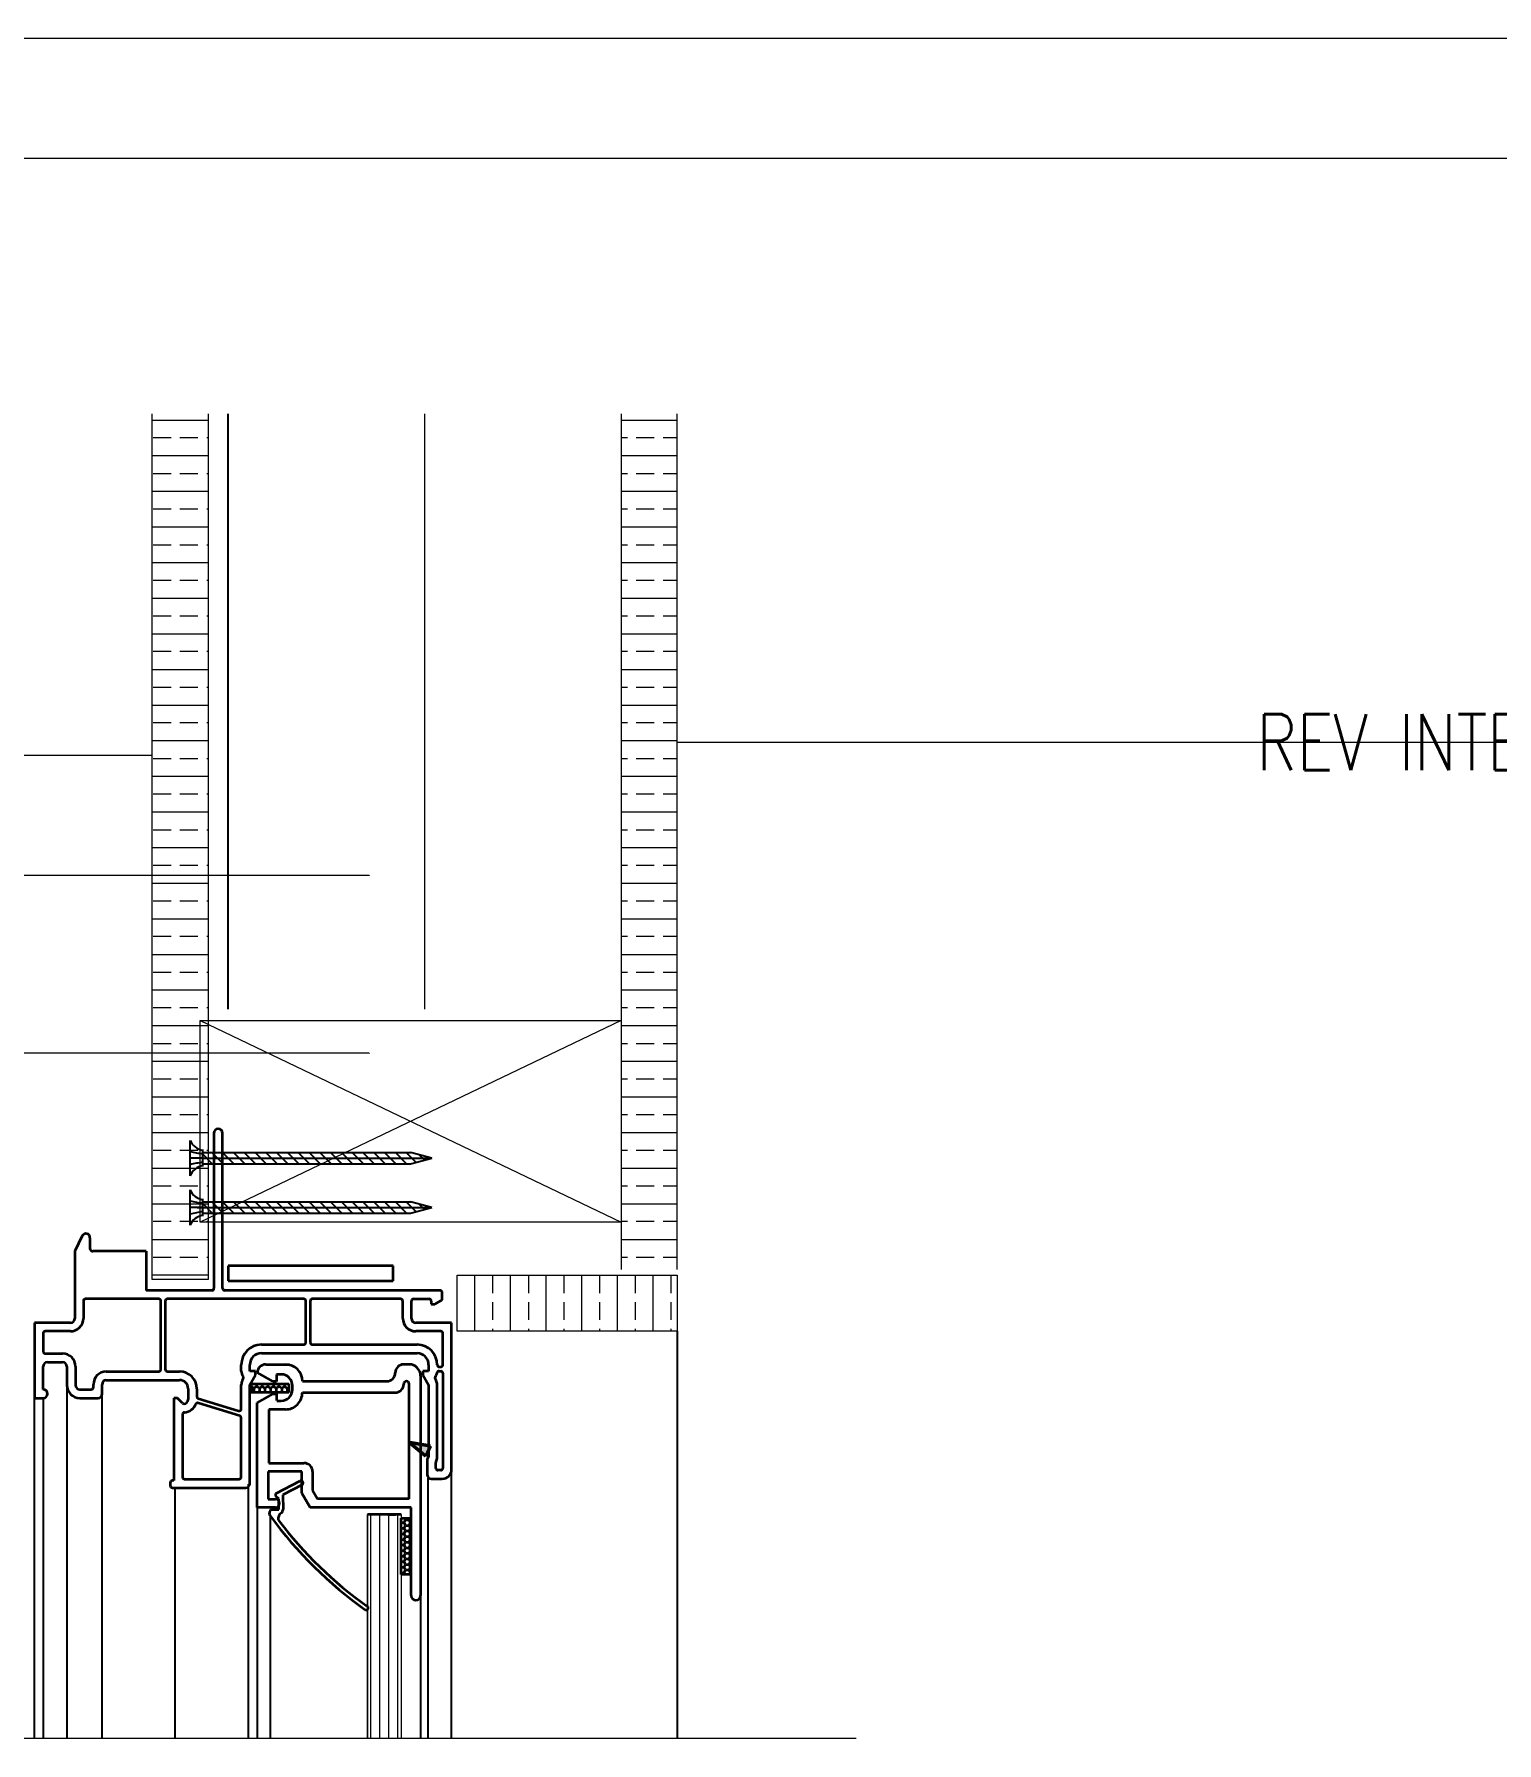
# Model space of a CAD drawing. Header units: metres. Extents: x -2 to 690, y -116 to 73.
# Drawn here: x 151.9503 to 152.2109, y 29.0961 to 29.4007 of the extents above; entities that cross this region are included whole.
import ezdxf

# ---------------------------------------------------------------- set-up
doc = ezdxf.new("R2010")
doc.units = ezdxf.units.M
doc.header["$LTSCALE"] = 5
doc.header["$MEASUREMENT"] = 0
doc.layers.get('0').update_dxf_attribs({"color": 30})
for name, color, linetype, lineweight in [('A-ANNO-SYMB', 3, 'Continuous', 18), ('A-ANNO-TEXT', 3, 'Continuous', 18), ('A-DETL-PATT', 8, 'Continuous', 18), ('A-ELEV-IDEN', 3, 'Continuous', 18), ('A-ELEV-MBE1', 7, 'Continuous', 35), ('A-ELEV-MBE2', 4, 'Continuous', 25), ('A-WALL-PATT', 8, 'Continuous', 18), ('A-WALL-STUD', 3, 'Continuous', 18)]:
    doc.layers.add(name, color=color, linetype=linetype, lineweight=lineweight)
doc.styles.add('E-ROMANS', font='romans.shx', dxfattribs={"width": 0.8})
doc.dimstyles.new('E-0100_TICK_12', dxfattribs={"dimscale": 0.001, "dimtxt": 120, "dimasz": 120, "dimexe": 60, "dimexo": 40, "dimgap": 60, "dimtad": 0, "dimzin": 0, "dimdsep": 46, "dimtxsty": 'E-ROMANS', "dimblk": 'OBLIQUE', "dimcen": 60, "dimclrd": 256, "dimclre": 256, "dimclrt": 256, "dimadec": 0, "dimazin": 0, "dimtfac": 1, "dimtmove": 1, "dimatfit": 3, "dimldrblk": 'OPEN90', "dimfxl": 1, "dimtfill": 1, "dimtolj": 1, "dimtzin": 0, "dimlwd": -1, "dimarcsym": 0})

# ---------------------------------------------------------------- blocks, each defined once
blk = doc.blocks.new('_Oblique')
at = {"color": 0, "linetype": 'ByBlock', "lineweight": -2}
blk.add_line((-0.5, -0.5), (0.5, 0.5), dxfattribs=at)

msp = doc.modelspace()

# ---------------------------------------------------------------- hatches: boundary and pattern name
at = {"layer": 'A-DETL-PATT'}
h = msp.add_hatch(dxfattribs=at)
h.set_pattern_fill('BRASS', color=256, scale=0.001, style=0)
h.set_pattern_definition([(0, (-418.937917532764, 52.68084015339954), (0, -0.00635), []), (0, (-418.937917532764, 52.67766515339954), (0, -0.00635), [0.003175, -0.0015875])])
h.paths.add_polyline_path([(151.9813225219597, 29.17868404982107), (151.9713225219598, 29.17868404982106), (151.9713225219597, 29.33301017191908), (151.9813225219597, 29.33301017191908)])
h = msp.add_hatch(dxfattribs=at)
h.set_pattern_fill('BRASS', color=256, scale=0.001, style=0)
h.set_pattern_definition([(0, (-418.942332749793, 52.68084015339954), (0, -0.00635), []), (0, (-418.942332749793, 52.67766515339954), (0, -0.00635), [0.003175, -0.0015875])])
h.paths.add_polyline_path([(152.0649116973536, 29.1804716976401), (152.0549116973536, 29.1804716976401), (152.0549116973536, 29.33301017191908), (152.0649116973537, 29.33301017191908)])
h = msp.add_hatch(dxfattribs=at)
h.set_pattern_fill('BRASS', color=256, scale=0.001, angle=90, style=0)
h.set_pattern_definition([(270, (1.279851304013619, 58.80217374183017), (-0.00635, -3.888253587292846e-19), []), (270, (1.276676304013619, 58.80217374183017), (-0.00635, -3.888253587292846e-19), [0.003175, -0.0015875])])
h.paths.add_polyline_path([(152.0256961535204, 29.1794716976401), (152.0256961535204, 29.1694716976401), (152.0649116973536, 29.1694716976401), (152.0649116973536, 29.1794716976401)])

# ---------------------------------------------------------------- linework, layer by layer
at = {"layer": 'A-ANNO-SYMB'}
for p, q in [((151.9813225219597, 29.17868404982106), (151.9713225219597, 29.17868404982106)), ((152.0097201179787, 29.13676878382728), (152.0097201179787, 29.09685932371838)), ((152.0097201179787, 29.09685932371838), (152.0097201179787, 29.13676878382728)), ((152.0097201179787, 29.13676878382728), (152.0157399054051, 29.13676878382728)), ((152.0103345779252, 29.09685932371838), (152.0103345779252, 29.13676878382728)), ((152.0119273133359, 29.09685932371838), (152.0119273133359, 29.13676878382728)), ((152.0135200487757, 29.09685932371838), (152.0135200487757, 29.13676878382728)), ((152.0151127841864, 29.09685932371838), (152.0151127841864, 29.13676878382728)), ((152.0157399054051, 29.13676878382728), (152.0157399054051, 29.09685932371838)), ((152.0157399054051, 29.13676878382728), (152.0157399054051, 29.09685932371838))]:
    msp.add_line(p, q, dxfattribs=at)
for points in [[(151.9713225219597, 29.17868404982106), (151.9713225219597, 29.33301017191908)], [(151.9813225219597, 29.33301017191908), (151.9813225219597, 29.17868404982106)], [(152.0549116973536, 29.33301017191908), (152.0549116973536, 29.1804716976401)], [(152.0649116973536, 29.1804716976401), (152.0649116973536, 29.33301017191908)]]:
    msp.add_lwpolyline(points, dxfattribs=at)
msp.add_lwpolyline([(152.0256961535204, 29.1794716976401), (152.0649116973536, 29.1794716976401), (152.0649116973536, 29.1694716976401), (152.0256961535204, 29.1694716976401)], close=True, dxfattribs=at)
at = {"layer": 'A-ELEV-IDEN'}
msp.add_line((152.0967859278941, 29.09685932371838), (151.9280879328186, 29.09685932371838), dxfattribs=at)
at = {"layer": 'A-ELEV-MBE1'}
for p, q in [((151.9823612922819, 29.20475472450824), (151.9823612922819, 29.17712834982274)), ((151.983896090901, 29.17712834982274), (151.983896090901, 29.20475472450824)), ((151.9588757005555, 29.18644886976933), (151.9575487150186, 29.1837096437175)), ((151.9602649063318, 29.18613010477605), (151.9602649063318, 29.18420249676389)), ((151.9575487150186, 29.18370964371754), (151.9575487150186, 29.17407297011572)), ((151.9702837516375, 29.1837096333198), (151.9607577697759, 29.1837096333198)), ((151.9849116973537, 29.18109591286964), (151.9849116973537, 29.17847466279534)), ((152.0143061946337, 29.18109591286964), (151.9849116973537, 29.18109591286964)), ((152.0143061946337, 29.17847466279534), (152.0143061946337, 29.18109591286964)), ((151.9819775926489, 29.17674465017524), (151.9702837516375, 29.17674465017524)), ((152.0226497553712, 29.17674465017524), (151.9842797905339, 29.17674465017524)), ((151.9849116973537, 29.17847466279534), (152.0143061946337, 29.17847466279534)), ((151.9575487150186, 29.17482615193046), (151.9575487150186, 29.17175655474319)), ((151.9590835136086, 29.17482615193046), (151.9590835136086, 29.17175655474319)), ((151.9725130013148, 29.17520985157796), (151.9594672132707, 29.17520985157796)), ((151.9728967009769, 29.16267566306385), (151.9728967009769, 29.17482615193046)), ((151.9736641002719, 29.17482615193046), (151.9736641002719, 29.16267566306385)), ((151.998348777638, 29.17520985157796), (151.9740477999048, 29.17520985157796)), ((151.9987324773001, 29.167459118681), (151.9987324773001, 29.17482615193046)), ((151.9994998765951, 29.17482615193046), (151.9994998765951, 29.167459118681)), ((152.0156152618192, 29.17520985157796), (151.999883576228, 29.17520985157796)), ((152.0159989614812, 29.17175655474319), (152.0159989614812, 29.17482615193046)), ((152.0175337600712, 29.17175655474319), (152.0175337600712, 29.17482615193046)), ((152.0179174597333, 29.17520985157796), (152.0206800971837, 29.17520985157796)), ((152.0210637968457, 29.17482615193046), (152.0210637968457, 29.17431455240046)), ((152.0210637968457, 29.17431455240046), (152.0217032962437, 29.17431455240046)), ((152.0217032962437, 29.17431455240046), (152.0230334550333, 29.1750825199332)), ((152.0230334550333, 29.1750825199332), (152.0230334550333, 29.17636095052774)), ((151.9503863215986, 29.17098915544819), (151.9503863215986, 29.1575596677493)), ((151.9567813157236, 29.17098915544819), (151.9503863215986, 29.17098915544819)), ((152.0246961535204, 29.17098915544819), (152.0183011593662, 29.17098915544819)), ((152.0246961535204, 29.14482083942028), (152.0246961535204, 29.17098915544819)), ((151.9519211201886, 29.16907065720341), (151.9519211201886, 29.16587316013363)), ((151.9567813157236, 29.16945435685091), (151.9523048198216, 29.16945435685091)), ((152.0227776552683, 29.16945435685091), (152.0183011593662, 29.16945435685091)), ((152.0231613549012, 29.16349422231622), (152.0231613549012, 29.16907065720341)), ((151.9523048198216, 29.16548946048613), (151.9553744170307, 29.16548946048613)), ((151.990802684556, 29.1670754190335), (151.998348777638, 29.1670754190335)), ((151.990802684556, 29.16554062043622), (152.0185569591312, 29.16554062043622)), ((151.999883576228, 29.1670754190335), (152.0185569591312, 29.1670754190335)), ((151.9519211201886, 29.15909446634658), (151.9519211201886, 29.16318726259385)), ((151.9526885194836, 29.16395466188886), (151.9553744170307, 29.16395466188886)), ((151.9561418163257, 29.16318726259385), (151.9561418163257, 29.15986186564158)), ((151.9576766149157, 29.16318726259385), (151.9576766149157, 29.15986186564158)), ((151.9631763098778, 29.16229196341635), (151.9725130013148, 29.16229196341635)), ((151.9740477999048, 29.16229196341635), (151.9762220979219, 29.16229196341635)), ((151.987221487846, 29.16234312336644), (151.987221487846, 29.16349422231622)), ((151.988756286436, 29.16234312336644), (151.988756286436, 29.16349422231622)), ((151.989779485496, 29.16234312336644), (151.988756286436, 29.16234312336644)), ((151.988756286436, 29.1599313911928), (151.989779485496, 29.16170362395394)), ((151.989779485496, 29.16170362395394), (151.989779485496, 29.16234312336644)), ((151.9928809785533, 29.16049684590587), (151.9900802957027, 29.16211382090012)), ((151.9916067902131, 29.16355489791647), (151.9958151131477, 29.16355489791647)), ((151.9921164655434, 29.16355489791647), (151.9950987584207, 29.16355489791647)), ((151.9935180727234, 29.16177103423877), (151.9935180727234, 29.16049684590587)), ((151.9943181926692, 29.16177103423877), (151.9935180727234, 29.16177103423877)), ((152.017134702085, 29.16355489791647), (152.0161635097365, 29.16355489791647)), ((152.0191734034351, 29.16151619657365), (152.0191734034351, 29.12234493814947)), ((152.0195801581912, 29.16234312336644), (152.0195801581912, 29.16170362395394)), ((152.0206033572512, 29.16234312336644), (152.0195801581912, 29.16234312336644)), ((152.0195801581912, 29.16170362395394), (152.0206033572512, 29.1599313911928)), ((152.0206033572512, 29.16349422231622), (152.0206033572512, 29.16234312336644)), ((152.0224830939742, 29.16234312336644), (152.0227776552683, 29.16234312336644)), ((152.0225218555033, 29.16311052266144), (152.0227776552683, 29.16311052266144)), ((152.0231613549012, 29.16195942371894), (152.0231613549012, 29.14507663918528)), ((151.9584440142107, 29.15909446634658), (151.9604904123307, 29.15909446634658)), ((151.9608741119928, 29.15947816599408), (151.9608741119928, 29.15998976552408)), ((151.9624089105828, 29.1583270670443), (151.9624089105828, 29.15998976552408)), ((151.9631763098778, 29.16075716481908), (151.9762220979219, 29.16075716481908)), ((151.9777568965119, 29.15922236622908), (151.9777568965119, 29.1573038679843)), ((151.9792916951019, 29.15922236622908), (151.9792916951019, 29.15783923229072)), ((151.987221487846, 29.15564946886196), (151.987221487846, 29.1599313911928)), ((151.9874271118506, 29.1606987904878), (151.987580806036, 29.16096499661115)), ((151.988756286436, 29.14233958169541), (151.988756286436, 29.1599313911928)), ((151.9889660420494, 29.15958269482406), (151.9894626077921, 29.15929600244897)), ((151.9889662381219, 29.16006946624009), (151.9889662381219, 29.15856604283806)), ((151.9889662381219, 29.16006946624009), (151.9956925913475, 29.16006946624009)), ((151.9956925913475, 29.15856604283806), (151.9889662381219, 29.15856604283806)), ((151.9891918038674, 29.15856604283806), (151.9894628401862, 29.1587225257307)), ((151.9894626078503, 29.15872261780067), (151.9897338036289, 29.15856604283806)), ((151.9894628037482, 29.15929615771791), (151.9894628037482, 29.15872277296046)), ((151.9894628402444, 29.159295910379), (151.989959405987, 29.15958260275409)), ((151.9899591735056, 29.15958269472219), (151.9904557392483, 29.15929600234711)), ((151.9899593694035, 29.16006946624009), (151.9899593694035, 29.15958285009299)), ((151.9900777642224, 29.15671329246732), (151.9928809785533, 29.15833172902683)), ((151.990184935149, 29.15856604283806), (151.9904559716424, 29.15872252583256)), ((151.9904557393065, 29.1587226176988), (151.9907269349396, 29.15856604283806)), ((151.9904559350298, 29.15929615771791), (151.9904559350298, 29.15872277296046)), ((151.9904559717006, 29.15929591048087), (151.9909525374723, 29.15958260285595)), ((151.9909523049618, 29.15958269462033), (151.9914488707336, 29.15929600224525)), ((151.9909525006851, 29.16006946624009), (151.9909525006851, 29.15958285009299)), ((151.9911780664306, 29.15856604283806), (151.9914491030986, 29.15872252593443)), ((151.9914488707918, 29.15872261759694), (151.9917200662212, 29.15856604283806)), ((151.9914490663113, 29.15929615771791), (151.9914490663113, 29.15872277296046)), ((151.9914491031568, 29.15929591058273), (151.9919456689285, 29.15958260295782)), ((151.991945436418, 29.15958269451847), (151.9924420021898, 29.15929600214338)), ((151.9919456319667, 29.16006946624009), (151.9919456319667, 29.15958285009299)), ((151.9921711977122, 29.15856604283806), (151.9924422345839, 29.15872252603629)), ((151.992442002248, 29.15872261749508), (151.9927131975028, 29.15856604283806)), ((151.992442197622, 29.15929615771791), (151.992442197622, 29.15872277296046)), ((151.9924422346421, 29.15929591068459), (151.9929388003847, 29.15958260306695)), ((151.9935180727234, 29.16049684590587), (151.9928809785533, 29.16049684590587)), ((151.9928809785533, 29.15833172902683), (151.9935180727234, 29.15833172902683)), ((151.9929385679033, 29.1595826944166), (151.993435133646, 29.15929600204152)), ((151.9929387632482, 29.16006946624009), (151.9929387632482, 29.15958285009299)), ((151.9931643290228, 29.15856604283806), (151.9934353660401, 29.15872252613815)), ((151.9934351337042, 29.15872261738594), (151.9937063287843, 29.15856604283806)), ((151.9934353289036, 29.15929615771791), (151.9934353289036, 29.15872277296046)), ((151.9934353660983, 29.15929591079373), (151.9939319318409, 29.15958260316882)), ((151.9935180727234, 29.15833172902683), (151.9935180727234, 29.15710770558406)), ((151.9939316993595, 29.15958269431474), (151.9944282651022, 29.15929600193238)), ((151.9939318945298, 29.16006946624009), (151.9939318945298, 29.15958285009299)), ((151.9941574603044, 29.15856604283806), (151.9944284974963, 29.15872252624729)), ((151.9944282651895, 29.15872261728407), (151.9946994600659, 29.15856604283806)), ((151.9944284601852, 29.15929615771791), (151.9944284601852, 29.15872277296046)), ((151.9944284975545, 29.1592959108956), (151.9949250633262, 29.15958260327068)), ((151.9949248308157, 29.1595826942056), (151.9954213965875, 29.15929600183052)), ((151.9949250258114, 29.16006946624009), (151.9949250258114, 29.15958285009299)), ((151.995150591586, 29.15856604283806), (151.9954216289525, 29.15872252634916)), ((151.9954213966457, 29.15872261718221), (151.9956925913475, 29.15856604283806)), ((151.9954215914667, 29.15929615771791), (151.9954215914667, 29.15872277296046)), ((151.9954216290107, 29.15929591099746), (151.995696463583, 29.15945458680551)), ((151.9956925913475, 29.16006946624009), (151.9956925913475, 29.15856604283806)), ((151.9963247884779, 29.15906413649543), (151.9963247884779, 29.15976443843727)), ((151.9981086521484, 29.1605450042033), (152.0131536160088, 29.1605450042033)), ((151.9981086521484, 29.15853840839452), (152.0146585628581, 29.15853840839452)), ((152.0161635097365, 29.16005940801449), (152.0161635097365, 29.16004335525111)), ((152.017134702085, 29.13957607800592), (152.017134702085, 29.16005940801449)), ((152.0206033572512, 29.1599313911928), (152.0206033572512, 29.14697319328014)), ((152.0219325318367, 29.1606987904878), (152.0217788376512, 29.16096499661115)), ((152.0221381558412, 29.14699513743006), (152.0221381558412, 29.1599313911928)), ((151.9503863215986, 29.1575596677493), (151.9519211201886, 29.1575596677493)), ((151.9584440142107, 29.1575596677493), (151.9616415112878, 29.1575596677493)), ((151.9751988988619, 29.1575596677493), (151.9751988988619, 29.14285118122541)), ((151.9758383982598, 29.1575596677493), (151.9751988988619, 29.1575596677493)), ((151.9767492143046, 29.1566488517118), (151.9758383982598, 29.1575596677493)), ((151.9795632118375, 29.1574722984941), (151.9867256052866, 29.15528253506534)), ((151.9869499711103, 29.15441147642457), (151.9795906995032, 29.15666143155875)), ((151.9900777642224, 29.13807113114934), (151.9900777642224, 29.15671329246732)), ((151.9950987584207, 29.15552851468135), (151.9921164655434, 29.15552851468135)), ((151.9921164655434, 29.15552851468135), (151.9921164655434, 29.14597109884824)), ((151.9935682376281, 29.15705754068665), (151.9943181926692, 29.15705754068665)), ((151.9767336974519, 29.15462101741184), (151.9767336974519, 29.14349068063791)), ((151.987221487846, 29.14349068063791), (151.987221487846, 29.15404454262796)), ((152.0203475574862, 29.14661143778256), (152.0203475574862, 29.14392554024278)), ((151.9771173970848, 29.14310698099041), (151.9868377881839, 29.14310698099041)), ((151.998008834159, 29.14444207284294), (151.9919890467326, 29.14444207284294)), ((151.9919890467326, 29.14444207284294), (151.9919890467326, 29.13949773183311)), ((151.9921164655434, 29.14597109884824), (151.9983910906494, 29.14597109884824)), ((151.998008834159, 29.14061950782969), (151.998008834159, 29.14444207284294)), ((151.9999201166692, 29.14444207284294), (151.9999201166692, 29.14113163443006)), ((152.0211149567812, 29.1431581409405), (152.0230334550333, 29.1431581409405)), ((152.0218823560762, 29.14507663918528), (152.0218823560762, 29.1460380223424)), ((152.0227776552683, 29.14469293953778), (152.0222660557383, 29.14469293953778)), ((151.9745593994348, 29.14246748157791), (151.9745593994348, 29.14195588204791)), ((151.9751988988619, 29.14285118122541), (151.9749430990969, 29.14285118122541)), ((151.9749430990969, 29.14157218239314), (151.987988887141, 29.14157218239314)), ((151.9933640869176, 29.14050852878325), (151.9976998696411, 29.14276633672751)), ((151.9933789454126, 29.14004379904407), (151.9933640869176, 29.14050852878325)), ((151.9938909995444, 29.13958754108069), (151.9933789454126, 29.14004379904407)), ((151.998052973785, 29.14208825296999), (151.9946517301914, 29.14031709529707)), ((151.9946517301914, 29.14031709529707), (151.9946654380956, 29.1376802587464)), ((151.9994801400944, 29.13807113114934), (151.998008834159, 29.14061950782969)), ((151.9999201166692, 29.14113163443006), (152.0008182175706, 29.13957607800592)), ((151.9933296275167, 29.13807113114934), (151.9900777642224, 29.13807113114934)), ((151.9919890467326, 29.13949773183311), (151.9933296275167, 29.13949773183311)), ((151.9925805153225, 29.13766860768999), (151.9939194750814, 29.13767556842402)), ((151.9939009354175, 29.1376762843928), (151.9938909995444, 29.13958754108069)), ((152.0175169586045, 29.13807113114934), (151.9994801400944, 29.13807113114934)), ((152.017134702085, 29.13957607800592), (152.0008182175706, 29.13957607800592)), ((152.0175169586045, 29.12234493814947), (152.0175169586045, 29.13807113114934)), ((152.0157399054051, 29.13676878382728), (152.0097201179787, 29.13676878382728)), ((152.013357072884, 29.13676878382728), (152.0147019211335, 29.13676878382728)), ((152.0157399054051, 29.13611276796189), (152.0172433288144, 29.13611276796189)), ((152.0157399054051, 29.12607978891799), (152.0157399054051, 29.13611276796189)), ((152.0157399054051, 29.13534520242581), (152.0162265215667, 29.13534520242581)), ((152.0157399054051, 29.13435207114424), (152.0162265215667, 29.13435207114424)), ((152.0162266774468, 29.13534500742287), (152.0165133698219, 29.13584157318735)), ((152.0162266773304, 29.1343518759594), (152.0165133697055, 29.13484844172388)), ((152.0165134607714, 29.13484867416162), (152.0162267683963, 29.1353452399261)), ((152.0165134608587, 29.13385554269815), (152.0162267684836, 29.13435210845535)), ((152.016513460655, 29.13584180562509), (152.0163547848542, 29.13611664019016)), ((152.0165132139418, 29.13584176807388), (152.017086598692, 29.13584176807388)), ((152.0165132139418, 29.13484863678503), (152.017086598692, 29.13484863678503)), ((152.0170867544557, 29.13584157324556), (152.0172433288144, 29.13611276796189)), ((152.0170867543684, 29.13484844178209), (152.0172433288144, 29.13511963667304)), ((152.0170867542519, 29.13385531031861), (152.0172433288144, 29.13412650538419)), ((152.0172433288144, 29.13557076818586), (152.0170868453178, 29.13584180556689)), ((152.0172433288144, 29.13457763689701), (152.0170868454051, 29.13484867410341)), ((152.0172433288144, 29.13611276796189), (152.0172433288144, 29.12607978891799)), ((152.0157399054051, 29.13335893985539), (152.0162265215667, 29.13335893985539)), ((152.0157399054051, 29.13236580857381), (152.0162265215667, 29.13236580857381)), ((152.0157399054051, 29.13137267728496), (152.0162265215667, 29.13137267728496)), ((152.0162266772431, 29.13335874449593), (152.0165133696182, 29.13385531025313)), ((152.0162266771267, 29.13236561303245), (152.0165133695018, 29.13286217878965)), ((152.0162266770394, 29.13137248156898), (152.0165133694145, 29.13186904732618)), ((152.016226676923, 29.1303793501055), (152.0165133692981, 29.13087591586271)), ((152.0165134609751, 29.13286241123467), (152.0162267686, 29.13335897699188)), ((152.0165134610624, 29.1318692797712), (152.0162267686873, 29.1323658455284)), ((152.0165134611788, 29.13087614830772), (152.0162267688038, 29.13137271406493)), ((152.0165132139418, 29.13385550549618), (152.017086598692, 29.13385550549618)), ((152.0165132139418, 29.1328623742146), (152.017086598692, 29.1328623742146)), ((152.0165132139418, 29.13186924292575), (152.017086598692, 29.13186924292575)), ((152.0165132139418, 29.13087611164417), (152.017086598692, 29.13087611164417)), ((152.0170867541646, 29.13286217885514), (152.0172433288144, 29.13313337410262)), ((152.0170867540482, 29.13186904739166), (152.0172433288144, 29.13214024281377)), ((152.0170867539609, 29.13087591592091), (152.0172433288144, 29.13114711153219)), ((152.0172433288144, 29.13358450561543), (152.0170868455216, 29.13385554263994)), ((152.0172433288144, 29.13259137432658), (152.0170868456089, 29.13286241117646)), ((152.0172433288144, 29.13159824303773), (152.0170868457253, 29.13186927971299)), ((152.0172433288144, 29.13060511175616), (152.0170868458126, 29.13087614824952)), ((152.0157399054051, 29.13037954599611), (152.0162265215667, 29.13037954599611)), ((152.0157399054051, 29.12938641471453), (152.0162265215667, 29.12938641471453)), ((152.0157399054051, 29.12839328342568), (152.0162265215667, 29.12839328342568)), ((152.0162266768357, 29.12938621864203), (152.0165133692107, 29.12988278439923)), ((152.0162266767192, 29.12839308717856), (152.0165133690943, 29.12888965293576)), ((152.0162266766319, 29.12739995571508), (152.016513369007, 29.12789652147228)), ((152.0165134612662, 29.12988301684425), (152.0162267688911, 29.13037958260145)), ((152.0165134613826, 29.12888988538078), (152.0162267690075, 29.12938645113798)), ((152.0165134614699, 29.1278967539173), (152.0162267690948, 29.1283933196745)), ((152.0165132139418, 29.12988298035532), (152.017086598692, 29.12988298035532)), ((152.0165132139418, 29.12888984907375), (152.017086598692, 29.12888984907375)), ((152.0165132139418, 29.1278967177849), (152.017086598692, 29.1278967177849)), ((152.0170867538445, 29.12988278445744), (152.0172433288144, 29.13015398024334)), ((152.0170867537572, 29.12888965299397), (152.0172433288144, 29.12916084895449)), ((152.0170867536408, 29.12789652153049), (152.0172433288144, 29.12816771767291)), ((152.0172433288144, 29.12961198046731), (152.017086845929, 29.12988301678604)), ((152.0172433288144, 29.12861884918573), (152.0170868460163, 29.12888988531529)), ((152.0172433288144, 29.12762571789688), (152.0170868461327, 29.12789675385182)), ((152.0157399054051, 29.12740015214411), (152.0162265215667, 29.12740015214411)), ((152.0157399054051, 29.12640702085526), (152.0162265215667, 29.12640702085526)), ((152.0172433288144, 29.12607978891799), (152.0157399054051, 29.12607978891799)), ((152.0162266765155, 29.12640682425161), (152.0165133688906, 29.12690339000881)), ((152.0165134615863, 29.12690362245383), (152.0162267692112, 29.12740018821103)), ((152.0164134818378, 29.12608366114626), (152.0162267692985, 29.12640705674756)), ((152.0165132139418, 29.12690358649605), (152.017086598692, 29.12690358649605)), ((152.0170867535535, 29.12690339006702), (152.0172433288144, 29.12717458638406)), ((152.0172433288144, 29.12663258660803), (152.0170868462201, 29.12690362238834)), ((152.0171868674415, 29.12608366114626), (152.0172433288144, 29.12618145510249))]:
    msp.add_line(p, q, dxfattribs=at)
msp.add_lwpolyline([(151.9702837516375, 29.1837096333198), (151.9702837516375, 29.17674465017524)], dxfattribs=at)
at = {"layer": 'A-ELEV-MBE1', "const_width": 0.0006019788145757545}
for points in [[(152.0171262855774, 29.14965913642562), (152.0209471568262, 29.14900510041514)], [(152.0171262855774, 29.14965913642562), (152.0201082389294, 29.14718228833215)], [(152.0209471568262, 29.14900510041514), (152.0201082389294, 29.14718228833215)]]:
    msp.add_lwpolyline(points, dxfattribs=at)
at = {"layer": 'A-ELEV-MBE1'}
for centre, radius, start, end in [((151.9831286915914, 29.20475472450824), 0.0007673993095522746, 0, 180), ((151.9595337317843, 29.18613010477605), 0.000731174547567133, 0, 154.153417972373), ((151.9607577697759, 29.18420249676389), 0.0004928634440826526, 180, 270), ((151.9819775926416, 29.17712834981547), 0.0003836996402242221, 270.0000010864783, 1.086478293409936e-06), ((151.9842797905412, 29.17712834981547), 0.0003836996402242221, 179.9999989135217, 269.9999989135217), ((152.0226497553785, 29.17636095052046), 0.0003836996547761374, 1.086478293409936e-06, 90.00000108647829), ((151.9594672132634, 29.17482615192319), 0.0003836996547761374, 89.99999891352171, 179.9999989135217), ((151.9725130013221, 29.17482615192319), 0.0003836996547761374, 1.086478293409936e-06, 90.00000108647829), ((151.9740477999121, 29.17482615193774), 0.0003836996402242221, 90.00000108647829, 180.0000010864782), ((151.9983487776453, 29.17482615192319), 0.0003836996547761374, 1.086478293409936e-06, 90.00000108647829), ((151.9998835762353, 29.17482615193774), 0.0003836996402242221, 90.00000108647829, 180.0000010864782), ((152.0156152618265, 29.17482615192319), 0.0003836996547761374, 1.086478293409936e-06, 90.00000108647829), ((152.017917459726, 29.17482615192319), 0.0003836996547761374, 89.99999891352171, 179.9999989135217), ((152.0206800971909, 29.17482615192319), 0.0003836996547761374, 1.086478293409936e-06, 90.00000108647829), ((151.9567813157236, 29.17175655474319), 0.0007673992950003594, 270, 0), ((151.95678131572, 29.17175655473955), 0.002302197888639057, 270.0000000905414, 9.054148622815824e-08), ((152.0183011593699, 29.17175655473955), 0.002302197888639057, 179.9999999094585, 269.9999999094585), ((152.0183011593662, 29.17175655474319), 0.0007673992950003594, 180, 270), ((151.9523048198289, 29.16907065721069), 0.0003836996402242221, 90.00000108647829, 180.0000010864782), ((151.9983487776453, 29.16745911868827), 0.0003836996547761374, 269.9999989135217, 359.9999989135217), ((151.9998835762353, 29.16745911867372), 0.0003836996402242221, 179.9999989135217, 269.9999989135217), ((152.022777655261, 29.16907065721069), 0.0003836996402242221, 359.9999989135217, 89.99999891352171), ((151.9523048198289, 29.16587316012636), 0.0003836996402242221, 179.9999989135217, 269.9999989135217), ((151.9553744170271, 29.16318726259749), 0.002302197888639057, 359.9999999094585, 89.99999990945851), ((151.9908026845596, 29.16349422231986), 0.003581196713639656, 90.0000000582071, 180.0000000582071), ((151.990802684556, 29.16349422231622), 0.002046398120000958, 90, 180), ((152.0185569591276, 29.16349422231986), 0.003581196713639656, 359.9999999417929, 89.9999999417929), ((152.0185569591312, 29.16349422231622), 0.002046398120000958, 0, 90), ((151.9526885194836, 29.16318726259385), 0.0007673992950003594, 90, 180), ((151.9553744170307, 29.16318726259385), 0.0007673992950003594, 0, 90), ((151.9631763098814, 29.15998976552772), 0.002302197888639057, 90.0000000905415, 180.0000000905414), ((151.9725130013221, 29.16267566307113), 0.0003836996547761374, 269.9999989135217, 359.9999989135217), ((151.9740477999121, 29.16267566305658), 0.0003836996402242221, 179.9999989135217, 269.9999989135217), ((151.9762220979182, 29.15922236623272), 0.003069597183639416, 359.9999999320939, 89.99999993209389), ((151.9887562864405, 29.16234312336735), 0.001534798594475362, 180.0000000334221, 218.1947372572675), ((151.9872485123984, 29.16115684644263), 0.000383699647442178, 329.9999986684624, 38.19473589132093), ((151.9916067902167, 29.16202587191083), 0.001529026005627543, 90.00000013099853, 176.7025487619592), ((151.9943181926728, 29.15976443843363), 0.002006595805141842, 1.038751856748517e-07, 90.00000010387517), ((151.9950987584279, 29.16054500419603), 0.003009893720445689, 1.385024188251315e-07, 90.00000013850239), ((152.0131536160052, 29.16204995105625), 0.001504946852946887, 270.0000001385024, 1.385024188251315e-07), ((152.0131536160052, 29.16204995105625), 0.001504946852946887, 270.0000001385024, 1.385024188251315e-07), ((152.0161635097256, 29.16204995104897), 0.001504946867498802, 89.99999958448623, 179.9999995844862), ((152.0171347020887, 29.16151619657001), 0.002038701346464222, 1.022402279019548e-07, 90.00000010224025), ((152.0221111312889, 29.16115684644263), 0.0003836996474466073, 141.805264108956, 210.0000013309087), ((152.0206033572387, 29.16234312336872), 0.001534798601716483, 321.8052628893495, 348.4630410802384), ((152.0224830939615, 29.16195942370712), 0.0003836996593289401, 89.99999811298515, 168.4630390814099), ((152.0225218554997, 29.16349422231986), 0.0003836996584141161, 180.0000005432424, 270.0000005432424), ((152.0227776552574, 29.16349422230531), 0.000383699643862201, 270.0000016297207, 1.629720697002898e-06), ((152.022777655261, 29.16195942372622), 0.0003836996402242221, 359.9999989135217, 89.99999891352171), ((151.9519211201886, 29.15832706704794), 0.0007673992986383382, 270, 90), ((151.9584440142143, 29.15986186563794), 0.002302197888639057, 179.9999999094585, 269.9999999094585), ((151.9584440142107, 29.15986186564158), 0.0007673992950003594, 180, 270), ((151.960490412338, 29.15947816600135), 0.0003836996547761374, 269.9999989135217, 359.9999989135217), ((151.9616415112878, 29.1583270670443), 0.0007673992950003594, 270, 0), ((151.9631763098778, 29.15998976552408), 0.0007673992950003594, 90, 180), ((151.9762220979219, 29.15922236622908), 0.001534798590000719, 0, 90), ((151.9887562864277, 29.15993139122407), 0.001534798581621615, 150.0000011686047, 180.0000011684411), ((151.9943181926692, 29.15906413649543), 0.002006595808779821, 270, 0), ((151.9950987584279, 29.1585384084018), 0.003009893720445689, 269.9999998614975, 359.9999998614976), ((152.014658562869, 29.16004335526202), 0.001504946867498802, 269.9999995844862, 359.9999995844863), ((152.014658562869, 29.16004335526202), 0.001504946867498802, 269.9999995844862, 359.9999995844863), ((152.0166491059108, 29.16005940801449), 0.0004855961742578074, 0, 180), ((152.0206033572597, 29.15993139122407), 0.001534798581609209, 359.9999988314221, 29.99999883150977), ((151.977020530922, 29.15692016833134), 0.0003836996415572904, 225.000000227321, 268.0802146168135), ((151.9769894972129, 29.15730386798885), 0.0007673992990299904, 271.3574613291458, 359.9999996578248), ((151.9769894972139, 29.1573038679635), 0.002302197872125369, 272.7294030371847, 337.9260054262306), ((151.9794785165699, 29.15629449774395), 0.0003836996677051753, 72.99999884567664, 157.9260038718794), ((151.9796753947528, 29.15783923229685), 0.0003836996508237434, 180.0000009140651, 253.0000009141972), ((151.986837788203, 29.15564946885945), 0.0003836996429717667, 253.0000003673778, 3.671099008872496e-07), ((151.9771173971037, 29.15462101740343), 0.0003836996518207017, 92.72940138746465, 179.9999987506578), ((151.9868377881952, 29.15404454262182), 0.0003836996508255198, 9.14332221608658e-07, 73.0000009140201), ((152.0207312571342, 29.1466114377829), 0.0003836996479693217, 109.4712206839954, 180.0000000496024), ((152.0222660557433, 29.14603802232432), 0.000383699666967561, 150.0735624257351, 179.9999972936173), ((152.0206033572569, 29.14699513740823), 0.001534798584383473, 330.0735659484961, 8.150557617810777e-07), ((151.9771173970921, 29.14349068063064), 0.0003836996402242221, 179.9999989135217, 269.9999989135217), ((151.9868377881912, 29.14349068064519), 0.0003836996547761374, 269.9999989135217, 359.9999989135217), ((151.9983910906567, 29.14444207283566), 0.001529026012576651, 2.726471215145337e-07, 90.0000002726471), ((152.0211149567849, 29.14392554023914), 0.0007673992986383382, 179.9999997283821, 269.999999728382), ((152.022266055731, 29.14507663919256), 0.0003836996547761374, 180.0000010864782, 270.0000010864783), ((152.022777655261, 29.145076639178), 0.0003836996402242221, 270.0000010864783, 1.086478293409936e-06), ((152.0230334550369, 29.14482083942392), 0.001662698483414715, 269.9999998746359, 359.9999998746359), ((151.9749430990896, 29.14246748157064), 0.0003836996547761374, 89.99999891352171, 179.9999989135217), ((151.9749430990932, 29.14195588205155), 0.0003836996584141161, 180.0000005432424, 270.0000005432424), ((151.9879888871373, 29.14233958169178), 0.0007673992986383382, 270.0000002716179, 2.71617944908487e-07), ((151.997876421713, 29.14242729484875), 0.0003822564972071671, 297.5077167115007, 117.5077167119782), ((151.9929577506093, 29.13703200146449), 0.0007399824082129876, 120.5251063996582, 223.4686854237808), ((151.9933296275167, 29.13878443149122), 0.0007133003418857697, 270, 90), ((151.9952887175344, 29.13588059265999), 0.001504946854786003, 127.698278826056, 180.8492948759045), ((151.9939009354226, 29.13767628440906), 0.0007645130034333832, 307.6982773295802, 0.2978546839471978), ((152.051185069002, 29.17904451635275), 0.07253506658192721, 215.8893071216183, 234.753377305277), ((152.0512024409614, 29.17905944321467), 0.07185558241816832, 216.9574677517865, 234.7314790064178), ((152.0183451810198, 29.12234493814947), 0.0008282224152935669, 180, 0), ((152.0095108309341, 29.12010503691966), 0.0003511542733453608, 231.3687090507593, 54.97488282873321)]:
    msp.add_arc(centre, radius, start, end, dxfattribs=at)
msp.add_solid([(152.0171262855774, 29.14965913642562), (152.0209471568262, 29.14900510041514), (152.0201082389294, 29.14718228833215)], dxfattribs=at)
at = {"layer": 'A-ELEV-MBE2'}
for p, q in [((151.9849116973537, 29.22687752964854), (151.9849116973532, 29.33301017191907)), ((151.9781183929415, 29.197193207561), (151.9781183929415, 29.2034758225707)), ((151.9803541400804, 29.19880087565231), (151.9803541400804, 29.20186815447939)), ((151.9803541400804, 29.20133781295569), (152.017373082014, 29.20133781295569)), ((151.9803541400804, 29.20104039049308), (151.9820633134047, 29.19933121717601)), ((151.9819803404286, 29.20133781295569), (151.9839869362374, 29.19933121717601)), ((151.9839039632541, 29.20133781295569), (151.9859105590628, 29.19933121717601)), ((151.9858275860795, 29.20133781295569), (151.9878341818882, 29.19933121717601)), ((151.9877512089049, 29.20133781295569), (151.9897578047137, 29.19933121717601)), ((151.9896748317303, 29.20133781295569), (151.9916814275391, 29.19933121717601)), ((151.9915984545557, 29.20133781295569), (151.9936050503645, 29.19933121717601)), ((151.9935220773811, 29.20133781295569), (151.9955286731899, 29.19933121717601)), ((151.9954457002138, 29.20133781295569), (151.9974522960153, 29.19933121717601)), ((151.9973693230392, 29.20133781295569), (151.999375918848, 29.19933121717601)), ((151.9992929458647, 29.20133781295569), (152.0012995416734, 29.19933121717601)), ((152.0012165686901, 29.20133781295569), (152.0032231644988, 29.19933121717601)), ((152.0031401915155, 29.20133781295569), (152.0051467873243, 29.19933121717601)), ((152.0050638143409, 29.20133781295569), (152.0070704101497, 29.19933121717601)), ((152.0069874371663, 29.20133781295569), (152.0089940329751, 29.19933121717601)), ((152.0089110599917, 29.20133781295569), (152.0109176558005, 29.19933121717601)), ((152.0108346828244, 29.20133781295569), (152.0128412786332, 29.19933121717601)), ((152.0127583056498, 29.20133781295569), (152.0147649014586, 29.19933121717601)), ((152.0146819284753, 29.20133781295569), (152.016688524284, 29.19933121717601)), ((152.0166055513007, 29.20133781295569), (152.0183522434133, 29.19959112087215)), ((152.0211529073538, 29.20033451506585), (152.017373082014, 29.20133781295569)), ((152.0189469278964, 29.20092005919266), (152.019872371148, 29.19999461594104)), ((151.9803541400804, 29.2003379960586), (151.9781183929415, 29.2003379960586)), ((151.9803541400804, 29.20033451506585), (152.017373082014, 29.20033451506585)), ((151.9803541400804, 29.19933121717601), (152.017373082014, 29.19933121717601)), ((152.017373082014, 29.19933121717601), (152.0211529073538, 29.20033451506585)), ((152.017373082014, 29.20033451506585), (152.0211529073538, 29.20033451506585)), ((151.9781183929415, 29.18838302836936), (151.9781183929415, 29.19466564337906)), ((151.9803541400804, 29.18999069646067), (151.9803541400804, 29.19305797525864)), ((151.9803541400804, 29.19252763376405), (152.017373082014, 29.19252763376405)), ((151.9803541400804, 29.19223021130144), (151.9820633134047, 29.19052103795527)), ((151.9819803404286, 29.19252763376405), (151.9839869362374, 29.19052103795527)), ((151.9839039632541, 29.19252763376405), (151.9859105590628, 29.19052103795527)), ((151.9858275860795, 29.19252763376405), (151.9878341818882, 29.19052103795527)), ((151.9877512089049, 29.19252763376405), (151.9897578047137, 29.19052103795527)), ((151.9896748317303, 29.19252763376405), (151.9916814275391, 29.19052103795527)), ((151.9915984545557, 29.19252763376405), (151.9936050503645, 29.19052103795527)), ((151.9935220773811, 29.19252763376405), (151.9955286731899, 29.19052103795527)), ((151.9954457002138, 29.19252763376405), (151.9974522960153, 29.19052103795527)), ((151.9973693230392, 29.19252763376405), (151.999375918848, 29.19052103795527)), ((151.9992929458647, 29.19252763376405), (152.0012995416734, 29.19052103795527)), ((152.0012165686901, 29.19252763376405), (152.0032231644988, 29.19052103795527)), ((152.0031401915155, 29.19252763376405), (152.0051467873243, 29.19052103795527)), ((152.0050638143409, 29.19252763376405), (152.0070704101497, 29.19052103795527)), ((152.0069874371663, 29.19252763376405), (152.0089940329751, 29.19052103795527)), ((152.0089110599917, 29.19252763376405), (152.0109176558005, 29.19052103795527)), ((152.0108346828244, 29.19252763376405), (152.0128412786332, 29.19052103795527)), ((152.0127583056498, 29.19252763376405), (152.0147649014586, 29.19052103795527)), ((152.0146819284753, 29.19252763376405), (152.016688524284, 29.19052103795527)), ((152.0166055513007, 29.19252763376405), (152.0183522434133, 29.1907809416514)), ((152.0211529073538, 29.19152433587421), (152.017373082014, 29.19252763376405)), ((152.0189469278964, 29.19210988000102), (152.019872371148, 29.1911844367494)), ((151.9803541400804, 29.19152781686696), (151.9781183929415, 29.19152781686696)), ((151.9793488579132, 29.19152433587421), (152.017373082014, 29.19152433587421)), ((151.9803541400804, 29.19052103795527), (152.017373082014, 29.19052103795527)), ((152.017373082014, 29.19052103795527), (152.0211529073538, 29.19152433587421)), ((152.017373082014, 29.19152433587421), (152.0211529073538, 29.19152433587421)), ((151.9561418163257, 29.15986186564158), (151.9561418163257, 29.09685932371838)), ((151.9503863215986, 29.09685932371838), (151.9503863215986, 29.15753804906024)), ((151.9519211201886, 29.1575596677493), (151.9519211201886, 29.09685932371838)), ((151.9624258964513, 29.09685932371838), (151.9624258964513, 29.15812624673606)), ((152.0205416803555, 29.09685932371838), (152.0205416803555, 29.14330037608204)), ((152.0246961535204, 29.09685932371838), (152.0246961535204, 29.14515201038637)), ((151.9754687691938, 29.09685932371838), (151.9754687691938, 29.14146590332428)), ((151.9885116419364, 29.09685932371838), (151.9885116419364, 29.14217937604451)), ((151.9900777642224, 29.13807113114934), (151.9900777642224, 29.09685932371838)), ((151.992420708023, 29.09685932371838), (151.992420708023, 29.13657351896007)), ((152.0191734034351, 29.12234493814947), (152.0191734034351, 29.09685932371838))]:
    msp.add_line(p, q, dxfattribs=at)
msp.add_lwpolyline([(152.0649116973536, 29.1694716976401), (152.0649116973536, 29.09685932371838)], dxfattribs=at)
for centre, radius, start, end in [((151.980833571847, 29.20462375739217), 0.002947872256980994, 202.9178748621189, 260.6400358631428), ((151.9825100006863, 29.21863333539993), 0.01765874507028423, 255.5998109815116, 262.9875746463818), ((151.9825100004609, 29.18204265670271), 0.01765874502832295, 97.01242463350748, 104.4001882983822), ((151.9808335718206, 29.19604527272497), 0.002947872238337978, 99.35996367660186, 157.0821246774255), ((151.980833571847, 29.19581357820053), 0.002947872256980994, 202.9178748621189, 260.6400358631428), ((151.9825100006863, 29.20982315620829), 0.01765874507028423, 255.5998109815116, 262.9875746463818), ((151.9825100006863, 29.17323247749652), 0.01765874507028412, 97.01242535361818, 104.4001890184885), ((151.9808335718206, 29.18723509353333), 0.002947872238337978, 99.35996367660186, 157.0821246774255)]:
    msp.add_arc(centre, radius, start, end, dxfattribs=at)
at = {"layer": 'A-WALL-PATT', "ltscale": 0.075}
msp.add_line((152.0199116973536, 29.22687752964857), (152.0199116973539, 29.33301017191907), dxfattribs=at)
at = {"layer": 'A-WALL-STUD'}
for p, q in [((152.0549116973536, 29.22487752964857), (151.9799116973536, 29.18887752964857)), ((151.9799116973536, 29.22487752964857), (152.0549116973536, 29.18887752964857))]:
    msp.add_line(p, q, dxfattribs=at)
msp.add_lwpolyline([(152.0549116973536, 29.22487752964857), (152.0549116973536, 29.18887752964857), (151.9799116973536, 29.18887752964857), (151.9799116973536, 29.22487752964857), (152.0549116973536, 29.22487752964857)], dxfattribs=at)

# ---------------------------------------------------------------- texts
at = {"layer": 'A-ANNO-TEXT', "insert": (152.1681063324023, 29.27447403959961), "char_height": 0.01, "attachment_point": 4, "style": 'E-ROMANS'}
msp.add_mtext('REV INTERIOR', dxfattribs=at)

# ---------------------------------------------------------------- leaders
at = {"layer": 'A-ANNO-TEXT', "annotation_type": 0, "has_hookline": 1, "hookline_direction": 1}
for points in [[(152.5542138378323, 29.15288910044421), (152.5542138378323, 29.17305874339017), (152.5168147207345, 29.17305874339017)], [(152.682152563426, 29.39993146086169), (152.593906820356, 29.39993146086169), (152.5477635679582, 29.39993146086169)], [(152.6390200407251, 29.37853114577862), (152.593906820356, 29.37853114577862), (152.5477635679582, 29.37853114577862)], [(151.9713225219597, 29.27209135474049), (151.9217940845616, 29.27209135474049), (151.8756508321637, 29.27209135474049)], [(152.0100398276315, 29.25069103965741), (151.9217940845616, 29.25069103965741), (151.8756508321637, 29.25069103965741)], [(152.0100398276315, 29.21901836315086), (151.9217940845616, 29.21901836315086), (151.8756508321637, 29.21901836315086)], [(152.6176436203589, 29.12454986392483), (152.6176436203589, 28.98373243690019), (152.5168147207345, 28.98373243690019)]]:
    msp.add_leader(points, dimstyle='E-0100_TICK_12', override={"dimasz": 0.05, "dimtad": 0, "dimldrblk": 'Open90'}, dxfattribs=at)
at = {"layer": 'A-ANNO-TEXT', "annotation_type": 0, "has_hookline": 1, "hookline_direction": 1, "horizontal_direction": (-1, 0, 0)}
for points in [[(152.0880023315277, 29.9255215715745), (152.1160469646249, 29.86118813615291), (152.1687134619016, 29.86118813615291)], [(152.0649116973536, 29.27447403959961), (152.111631747596, 29.27447403959961), (152.1681063324023, 29.27447403959961)]]:
    msp.add_leader(points, dimstyle='E-0100_TICK_12', override={"dimasz": 0.05, "dimtad": 0, "dimldrblk": 'Open90'}, dxfattribs=at)

doc.saveas('drawing.dxf')
